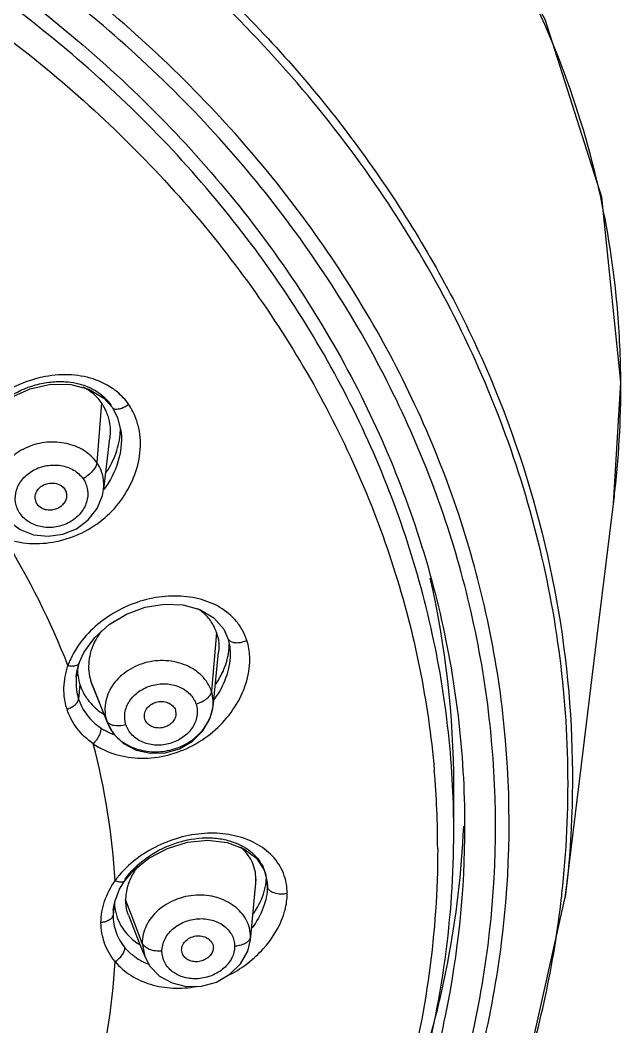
# Model space of a CAD drawing. Extents: x 0 to 1239, y 0 to 509.
# Drawn here: x 138.88 to 155.51, y 230.72 to 258.59 of the extents above; entities that cross this region are included whole.
import ezdxf

# ---------------------------------------------------------------- set-up
doc = ezdxf.new("R2010")
doc.units = 0
doc.header["$LTSCALE"] = 10
doc.header["$MEASUREMENT"] = 0
doc.layers.get('0').update_dxf_attribs({"linetype": 'CONTINUOUS'})

msp = doc.modelspace()

# ---------------------------------------------------------------- linework, layer by layer
at = {"color": 7, "linetype": 'Continuous'}
for p, q in [((141.194, 248.123), (141.424, 247.87)), ((141.424, 247.871), (141.575, 247.586)), ((141.424, 247.871), (141.424, 247.87)), ((141.575, 247.586), (141.674, 247.169)), ((141.194, 245.598), (141.361, 247.015)), ((141.674, 247.169), (141.674, 247.166)), ((141.155, 245.429), (141.187, 245.598)), ((141.193, 245.584), (141.194, 245.598)), ((139.349, 245.188), (139.314, 245.253)), ((154.892, 241.837), (155.316, 245.269)), ((140.646, 241.085), (140.943, 241.495)), ((144.631, 241.472), (144.682, 241.247)), ((144.631, 241.472), (144.632, 241.472)), ((144.682, 241.247), (144.689, 241.191)), ((144.689, 241.191), (144.689, 241.186)), ((140.517, 240.794), (140.646, 241.085)), ((144.22, 239.578), (144.373, 241.089)), ((140.495, 240.727), (140.517, 240.795)), ((140.517, 240.794), (140.517, 240.795)), ((140.433, 240.41), (140.433, 240.409)), ((140.862, 240.217), (140.834, 240.293)), ((140.862, 240.217), (141.301, 239.121)), ((143.182, 239.484), (143.194, 239.366)), ((144.137, 239.262), (144.22, 239.598)), ((144.218, 239.58), (144.22, 239.598)), ((141.277, 239.186), (141.301, 239.122)), ((142.34, 239.218), (142.333, 239.236)), ((150.887, 236.112), (150.887, 237.395)), ((145.423, 235.384), (145.639, 235.051)), ((141.769, 234.755), (142.006, 235.039)), ((145.639, 235.051), (145.719, 234.724)), ((141.633, 234.529), (141.769, 234.755)), ((141.769, 234.755), (141.769, 234.755)), ((145.719, 234.73), (145.719, 234.724)), ((145.719, 234.724), (145.725, 234.603)), ((141.498, 234.18), (141.633, 234.529)), ((145.255, 233.126), (145.402, 234.695)), ((141.456, 233.946), (141.498, 234.18)), ((141.456, 233.946), (141.456, 233.946)), ((141.88, 233.809), (142.179, 233.045)), ((142.179, 233.045), (142.328, 232.666)), ((145.255, 233.122), (145.255, 233.124)), ((143.37, 232.743), (143.35, 232.849)), ((144.229, 232.909), (144.228, 232.884)), ((142.327, 232.666), (142.327, 232.665))]:
    msp.add_line(p, q, dxfattribs=at)
at = {"color": 9, "linetype": 'Continuous'}
for p, q in [((141.131, 247.993), (141.002, 246.341)), ((144.32, 241.631), (144.176, 240.008)), ((140.865, 240.218), (140.835, 240.293)), ((140.533, 240.199), (140.497, 239.794)), ((141.277, 239.186), (140.865, 240.218)), ((145.408, 234.804), (145.259, 233.213)), ((145.725, 234.603), (145.708, 234.781)), ((141.952, 233.836), (141.799, 234.238)), ((153.872, 234.302), (153.875, 234.329)), ((153.875, 234.329), (153.884, 234.41)), ((141.469, 234.015), (141.45, 233.814)), ((141.456, 233.946), (141.45, 233.814)), ((142.258, 233.033), (141.952, 233.836)), ((142.258, 233.033), (142.327, 232.666)), ((145.255, 233.124), (145.259, 233.213))]:
    msp.add_line(p, q, dxfattribs=at)
at = {"color": 7, "linetype": 'Continuous'}
for points in [[(155.308, 245.199), (155.514, 248.566), (154.984, 253.686), (153.419, 258.611), (150.866, 263.234), (147.386, 267.431), (143.038, 271.162), (137.972, 274.325), (132.301, 276.84)], [(137.521, 246.879), (137.768, 247.353), (138.143, 247.784), (138.617, 248.139), (139.158, 248.385), (139.725, 248.508), (140.279, 248.504), (140.781, 248.375), (141.194, 248.123)], [(138.417, 244.895), (138.566, 244.718), (138.879, 244.485), (139.25, 244.342), (139.654, 244.299), (140.06, 244.355), (140.441, 244.509), (140.766, 244.753), (141.009, 245.068), (141.155, 245.429)], [(140.943, 241.495), (141.347, 241.856), (141.824, 242.143), (142.344, 242.336), (142.875, 242.421), (143.386, 242.398), (143.851, 242.271), (144.24, 242.041)], [(144.24, 242.041), (144.516, 241.725), (144.632, 241.472)], [(153.975, 234.28), (154.42, 237.97), (154.892, 241.837)], [(140.433, 240.409), (140.45, 240.536), (140.495, 240.727)], [(141.301, 239.121), (141.468, 238.828), (141.744, 238.561), (142.091, 238.378), (142.484, 238.291), (142.894, 238.302), (143.296, 238.415), (143.654, 238.626), (143.942, 238.917), (144.137, 239.262)], [(142.006, 235.039), (142.44, 235.389), (142.955, 235.656), (143.513, 235.827), (144.08, 235.886), (144.614, 235.823), (145.073, 235.649), (145.423, 235.384)], [(119.534, 204.273), (125.718, 205.457), (131.989, 207.586), (137.725, 210.529), (142.8, 214.231), (147.048, 218.547), (150.376, 223.384), (152.699, 228.612), (153.976, 234.307)], [(142.327, 232.665), (142.474, 232.396), (142.742, 232.123), (143.086, 231.934), (143.479, 231.838), (143.899, 231.844), (144.313, 231.958), (144.685, 232.172), (144.985, 232.464), (145.183, 232.814), (145.255, 233.124)]]:
    msp.add_lwpolyline(points, dxfattribs=at)
at = {"color": 9, "linetype": 'Continuous'}
for centre, radius, start, end in [((130.607, 248.434), 24.907, 13.1139, 14.4023), ((130.628, 248.441), 24.886, 5.5732, 13.109), ((130.549, 248.436), 24.964, 0.8537, 5.5661), ((129.88, 248.442), 25.633, 353.5444, 0.8178), ((140.049, 245.732), 1.145, 353.2907, 356.5375), ((139.188, 247.091), 2.505, 323.0719, 323.7186), ((129.301, 248.501), 26.215, 352.9182, 353.5582), ((120.516, 233.063), 21.123, 21.2486, 31.9813), ((142.2, 240.031), 2.112, 155.4444, 160.9838), ((142.08, 241.339), 2.675, 324.3629, 327.5243), ((142.034, 240.347), 1.639, 235.7458, 239.6307), ((122.083, 233.614), 19.459, 3.3875, 14.7069), ((125.159, 235.641), 25.282, 0.0049, 4.9341), ((125.355, 236.112), 25.533, 0.0014, 2.8678), ((143.468, 233.394), 2.391, 141.1466, 145.0523), ((143.56, 233.322), 2.508, 140.2366, 141.1705), ((121.997, 233.689), 19.546, 345.3115, 356.5802), ((143.004, 233.997), 1.643, 237.0941, 243.1606), ((143.057, 234.101), 1.76, 243.1605, 249.0213)]:
    msp.add_arc(centre, radius, start, end, dxfattribs=at)
at = {"color": 7, "linetype": 'Continuous'}
for centre, radius, start, end in [((140.224, 247.091), 1.446, 44.7588, 47.824), ((140.248, 247.114), 1.413, 34.9453, 44.7797), ((140.078, 247.258), 1.284, 30.9856, 34.9363), ((140.059, 247.246), 1.306, 26.7859, 30.9845), ((140.046, 247.239), 1.321, 24.3849, 26.7892), ((140.03, 247.233), 1.339, 17.3543, 24.3742), ((139.793, 247.289), 1.863, 356.4947, 359.0067), ((139.831, 247.288), 1.825, 359.0135, 359.5526), ((139.616, 245.373), 0.325, 188.7279, 201.6006), ((125.169, 237.387), 25.719, 0.0181, 12.9292), ((143.068, 241.149), 1.357, 53.1857, 58.0153), ((143.096, 241.186), 1.311, 49.609, 53.1683), ((143.168, 241.258), 1.21, 13.3527, 17.9503), ((143.053, 241.325), 1.617, 355.4917, 359.4319), ((143.104, 241.324), 1.566, 359.4513, 359.8607), ((142.051, 240.653), 1.588, 181.518, 182.022), ((141.992, 240.65), 1.529, 181.9833, 188.8043), ((142.147, 240.249), 1.721, 172.345, 174.6418), ((141.87, 240.631), 1.405, 188.7846, 197.8886), ((141.966, 240.677), 1.512, 211.5686, 215.6497), ((143.196, 239.701), 1.029, 354.2837, 358.1217), ((125.235, 237.41), 25.952, 349.0918, 357.481), ((144.537, 234.631), 1.184, 20.2647, 22.8683), ((144.533, 234.63), 1.189, 18.2904, 20.2645), ((144.505, 234.621), 1.219, 12.4445, 18.2684), ((143.311, 234.182), 1.518, 160.0951, 162.9462), ((143.357, 234.166), 1.566, 158.4698, 160.1012), ((144.126, 234.808), 1.281, 354.9303, 355.3961), ((144.171, 234.805), 1.237, 355.372, 359.9741), ((144.159, 234.895), 1.54, 349.4826, 354.1669), ((144.255, 234.885), 1.443, 354.1744, 358.1401), ((144.447, 234.609), 1.277, 5.4683, 12.4311), ((144.305, 234.883), 1.393, 358.1605, 358.6817), ((142.882, 234.211), 1.395, 182.093, 190.642), ((124.743, 237.506), 26.454, 344.4461, 349.0911)]:
    msp.add_arc(centre, radius, start, end, dxfattribs=at)
at = {"color": 9, "linetype": 'Continuous'}
for points, start_tangent, end_tangent in [([(154.731, 254.629), (153.503, 258.247), (151.727, 261.69), (149.427, 264.922), (146.634, 267.914), (143.382, 270.633), (139.716, 273.049), (131.335, 276.854)], (-0.248722, 0.968575), (-0.946164, 0.323686)), ([(153.884, 234.41), (154.047, 237.885), (153.773, 241.354), (153.06, 244.792), (151.926, 248.143), (150.382, 251.364), (148.429, 254.452), (143.437, 260.041), (140.446, 262.478), (137.146, 264.659), (133.609, 266.538), (129.862, 268.1), (121.852, 270.234), (113.487, 270.953)], (0.108919, 0.994051), (-1, -0.000266)), ([(119.895, 204.632), (126.887, 206.159), (133.416, 208.728), (139.258, 212.251), (144.21, 216.605), (148.103, 221.641), (150.801, 227.186), (152.212, 233.047), (152.287, 239.022), (151.023, 244.906), (148.464, 250.495), (144.698, 255.597), (139.855, 260.035), (137.081, 261.957), (134.103, 263.657), (127.639, 266.337), (120.688, 267.983), (113.487, 268.538)], (0.990632, 0.136562), (-1, 0)), ([(119.824, 204.842), (126.749, 206.353), (133.216, 208.896), (139.002, 212.384), (143.908, 216.696), (147.764, 221.683), (150.438, 227.174), (151.836, 232.978), (151.911, 238.896), (150.66, 244.724), (148.126, 250.259), (144.397, 255.312), (139.601, 259.708), (136.854, 261.611), (133.905, 263.295), (127.503, 265.949), (120.619, 267.579), (113.487, 268.129)], (0.990658, 0.136371), (-1, 0)), ([(131.709, 267.65), (136.946, 265.059), (141.68, 261.832), (145.747, 258.079), (149.107, 253.835), (151.653, 249.246), (153.334, 244.383), (154.117, 239.362), (153.976, 234.308)], (0.924076, -0.38221), (-0.1181, -0.993002)), ([(150.855, 237.389), (150.537, 240.331), (149.881, 243.234), (148.892, 246.072), (147.58, 248.819), (144.037, 253.941), (139.381, 258.413), (133.781, 262.073), (127.442, 264.786), (120.594, 266.455), (113.487, 267.018)], (-0.050016, 0.998748), (-1, 0)), ([(113.487, 266.18), (120.374, 265.645), (127.019, 264.059), (133.19, 261.478), (138.671, 257.991), (143.269, 253.722), (146.824, 248.819), (148.17, 246.183), (149.212, 243.454), (149.939, 240.657), (150.347, 237.816)], (1, 0), (0.085984, -0.996297)), ([(141.435, 248.394), (140.822, 248.679), (140.124, 248.771), (139.398, 248.683), (138.694, 248.425), (138.065, 248.011), (137.558, 247.474), (137.216, 246.853), (137.077, 246.192)], (-0.823016, 0.568018), (-0.037895, -0.999282)), ([(141.881, 247.953), (141.563, 248.298), (141.436, 248.393)], (-0.566916, 0.823776), (-0.826038, 0.563614)), ([(141.424, 247.87), (141.457, 247.841), (141.507, 247.823)], (0.57189, -0.82033), (0.986005, -0.166719)), ([(141.507, 247.823), (141.594, 247.824), (141.695, 247.85), (141.881, 247.953)], (0.986005, -0.166719), (0.803943, 0.594706)), ([(142.142, 247.382), (142.096, 247.534), (141.881, 247.953)], (-0.247075, 0.968996), (-0.577966, 0.816061)), ([(138.433, 244.251), (139.139, 244.103), (139.879, 244.155), (140.592, 244.397), (141.221, 244.812), (141.718, 245.365), (142.054, 246.011), (142.205, 246.701), (142.144, 247.38)], (0.936744, -0.350015), (-0.255207, 0.966886)), ([(141.674, 247.166), (141.586, 246.361), (141.207, 245.608)], (0.095312, -0.995447), (-0.591753, -0.806119)), ([(141.002, 246.341), (140.644, 246.675), (140.16, 246.867), (139.62, 246.901), (139.09, 246.77), (138.642, 246.484), (138.332, 246.085), (138.204, 245.625), (138.274, 245.164)], (-0.572619, 0.819822), (0.35655, -0.934276)), ([(138.878, 244.926), (138.752, 245.239), (138.778, 245.578), (138.951, 245.889), (139.246, 246.128), (139.616, 246.256), (140.007, 246.257), (140.36, 246.131), (140.621, 245.894)], (-0.572751, 0.819729), (0.572727, -0.819746)), ([(141.002, 246.341), (140.97, 246.233), (140.886, 246.108), (140.621, 245.894)], (-0.077768, -0.996971), (-0.874359, -0.48528)), ([(141.192, 245.663), (141.156, 246.016), (141.002, 246.341)], (0.060268, 0.998182), (-0.572997, 0.819557)), ([(140.621, 245.894), (140.746, 245.58), (140.716, 245.242), (140.543, 244.93), (140.25, 244.691), (139.88, 244.56), (139.489, 244.559), (139.137, 244.687), (138.878, 244.926)], (0.572727, -0.819746), (-0.572751, 0.819729)), ([(144.871, 241.939), (144.409, 242.331), (143.823, 242.567), (143.161, 242.646), (142.465, 242.569), (141.782, 242.336), (141.16, 241.964), (140.279, 240.908)], (-0.636204, 0.77152), (-0.414917, -0.909859)), ([(145.157, 241.418), (145.039, 241.693), (144.871, 241.938)], (-0.301582, 0.95344), (-0.640626, 0.767853)), ([(144.632, 241.472), (144.654, 241.431), (144.694, 241.396), (144.79, 241.361), (144.914, 241.355), (145.157, 241.418)], (0.310064, -0.950716), (0.909559, 0.415574)), ([(145.237, 240.81), (145.237, 240.967), (145.157, 241.418)], (0.043553, 0.999051), (-0.314648, 0.949208)), ([(144.689, 241.186), (144.623, 240.535), (144.337, 239.902)], (0.090348, -0.99591), (-0.536819, -0.843697)), ([(144.176, 240.008), (144.071, 240.234), (143.912, 240.433), (143.467, 240.727), (142.915, 240.855), (142.622, 240.849), (142.333, 240.793), (141.811, 240.545), (141.426, 240.154), (141.239, 239.676), (141.229, 239.428), (141.277, 239.186)], (-0.308363, 0.951269), (0.308473, -0.951233)), ([(140.176, 239.513), (140.092, 240.108), (140.203, 240.719)], (-0.305503, 0.952191), (0.319471, 0.947596)), ([(140.203, 240.719), (140.312, 240.708), (140.409, 240.718), (140.481, 240.748), (140.517, 240.794)], (0.984561, -0.175043), (0.325161, 0.945659)), ([(140.905, 238.554), (141.524, 238.262), (142.23, 238.156), (142.964, 238.242), (143.665, 238.511), (144.282, 238.943), (144.773, 239.5), (145.105, 240.137), (145.238, 240.808)], (0.822797, -0.568336), (0.035523, 0.999369)), ([(141.807, 239.083), (141.781, 239.413), (141.908, 239.734), (142.166, 239.999), (142.517, 240.167), (142.907, 240.213), (143.278, 240.131), (143.575, 239.935), (143.752, 239.65)], (-0.308471, 0.951234), (0.308442, -0.951243)), ([(144.176, 240.008), (144.141, 239.908), (144.047, 239.802), (143.908, 239.711), (143.752, 239.65)], (-0.088247, -0.996099), (-0.9601, -0.279656)), ([(140.176, 239.513), (140.298, 239.565), (140.4, 239.635), (140.497, 239.794)], (0.952313, 0.305124), (0.087794, 0.996139)), ([(140.497, 239.794), (140.733, 239.347), (141.112, 238.992)], (0.308765, -0.951138), (0.827741, -0.56111)), ([(140.905, 238.554), (140.456, 238.98), (140.176, 239.513)], (-0.820972, 0.570968), (-0.311829, 0.950138)), ([(143.752, 239.65), (143.783, 239.487), (143.775, 239.32), (143.645, 238.999), (143.387, 238.734), (143.037, 238.564), (142.647, 238.516), (142.276, 238.598), (141.981, 238.797), (141.807, 239.083)], (0.308442, -0.951243), (-0.308471, 0.951234)), ([(141.312, 239.134), (141.301, 239.147), (141.277, 239.186)], (-0.695695, 0.718338), (-0.37166, 0.928369)), ([(141.112, 238.992), (141.102, 238.895), (141.059, 238.776), (140.905, 238.554)], (0.055943, -0.998434), (-0.696439, -0.717616)), ([(141.488, 238.8), (141.415, 238.829), (141.206, 238.933)], (-0.938239, 0.345988), (-0.862664, 0.505778)), ([(141.474, 239.058), (141.423, 239.07), (141.312, 239.134)], (-0.983727, 0.17967), (-0.695695, 0.718338)), ([(141.807, 239.083), (141.725, 239.063), (141.474, 239.058)], (-0.960099, -0.279661), (-0.983727, 0.17967)), ([(146.168, 234.97), (145.864, 235.445), (145.399, 235.795), (144.817, 236.009), (144.156, 236.079), (143.457, 235.995), (142.77, 235.764), (141.632, 234.926)], (-0.370024, 0.929022), (-0.6396, -0.768708)), ([(150.441, 235.643), (150.207, 232.212), (149.508, 228.824), (148.353, 225.523), (146.756, 222.35), (144.738, 219.345), (142.324, 216.547), (139.545, 213.99), (136.435, 211.708)], (0, -1), (-0.83663, -0.547769)), ([(141.117, 233.603), (141.219, 234.197), (141.508, 234.764)], (0.003502, 0.999994), (0.568114, 0.82295)), ([(141.707, 234.722), (141.616, 234.728), (141.509, 234.764)], (-0.990035, -0.140823), (-0.917667, 0.39735)), ([(141.769, 234.755), (141.758, 234.743), (141.707, 234.722)], (-0.570356, -0.821397), (-0.990035, -0.140823)), ([(146.274, 234.406), (146.248, 234.696), (146.168, 234.968)], (0.006928, 0.999976), (-0.375592, 0.926785)), ([(145.725, 234.603), (145.612, 234.022), (145.3, 233.458)], (-0.000134, -1), (-0.597418, -0.80193)), ([(146.274, 234.406), (146.099, 234.39), (145.909, 234.425), (145.831, 234.461), (145.773, 234.507), (145.725, 234.603)], (-0.9751, -0.221767), (-0.092779, 0.995687)), ([(145.259, 233.213), (145.228, 233.453), (145.139, 233.68), (144.807, 234.058), (144.322, 234.299), (144.043, 234.355), (143.752, 234.363), (143.181, 234.234), (142.696, 233.937), (142.372, 233.515), (142.258, 233.033)], (0.00002, 1), (0.000043, -1)), ([(143.149, 214.56), (147.272, 218.87), (150.494, 223.697), (152.713, 228.884), (153.872, 234.302)], (0.748849, 0.662741), (0.112769, 0.993621)), ([(146.168, 233.8), (146.214, 233.952), (146.274, 234.406)], (0.327683, 0.944788), (-0.007241, 0.999974)), ([(141.45, 233.814), (141.42, 233.74), (141.349, 233.676), (141.244, 233.628), (141.117, 233.603)], (-0.092662, -0.995698), (-0.995461, -0.095171)), ([(141.508, 232.523), (141.218, 233.03), (141.117, 233.603)], (-0.633942, 0.773381), (-0.003128, 0.999995)), ([(141.45, 233.814), (141.535, 233.331), (141.78, 232.909)], (0.00011, -1), (0.642146, -0.766583)), ([(142.806, 232.813), (142.883, 233.136), (143.101, 233.421), (143.427, 233.622), (143.81, 233.71), (144.193, 233.672), (144.519, 233.514), (144.74, 233.261), (144.799, 233.109), (144.819, 232.948)], (-0.000031, 1), (0, -1)), ([(144.709, 232.172), (145.191, 232.488), (145.609, 232.875), (146.168, 233.798)], (0.879054, 0.476722), (0.32282, 0.94646)), ([(142.806, 232.813), (142.629, 232.818), (142.456, 232.863), (142.258, 233.033)], (-0.997731, -0.067325), (-0.3558, 0.934562)), ([(145.128, 233.038), (145.06, 233.003), (144.819, 232.948)], (-0.852101, -0.523377), (-0.997731, -0.067321)), ([(145.22, 233.119), (145.202, 233.097), (145.128, 233.038)], (-0.59893, -0.800801), (-0.852101, -0.523377)), ([(145.259, 233.213), (145.255, 233.19), (145.22, 233.119)], (-0.093146, -0.995652), (-0.59893, -0.800801)), ([(141.509, 232.523), (141.704, 232.707), (141.762, 232.815), (141.78, 232.909)], (0.846983, 0.531619), (-0.011701, 0.999932)), ([(142.111, 232.617), (142.019, 232.682), (141.78, 232.909)], (-0.839201, 0.543821), (-0.640587, 0.767886)), ([(144.819, 232.948), (144.74, 232.625), (144.519, 232.342), (144.193, 232.141), (143.81, 232.051), (143.427, 232.087), (143.101, 232.244), (142.883, 232.499), (142.806, 232.813)], (0, -1), (-0.000031, 1)), ([(141.509, 232.523), (141.941, 232.144), (142.489, 231.896), (143.11, 231.79), (143.763, 231.835)], (0.637542, -0.770416), (0.9837, 0.179815))]:
    msp.add_spline(points, degree=3, dxfattribs=dict(at, start_tangent=start_tangent, end_tangent=end_tangent))
at = {"color": 7, "linetype": 'Continuous'}
for points, start_tangent, end_tangent in [([(113.487, 267.423), (120.843, 266.824), (127.915, 265.051), (134.433, 262.172), (140.145, 258.298), (144.834, 253.577), (148.318, 248.19), (150.463, 242.346), (151.187, 236.268)], (1, 0), (-0.000029, -1)), ([(138.52, 248.129), (139.308, 248.491), (139.724, 248.571), (140.136, 248.58)], (0.830495, 0.557026), (0.997822, -0.06596)), ([(140.136, 248.58), (140.711, 248.457), (141.195, 248.162)], (0.997822, -0.06596), (0.741057, -0.671442)), ([(141.131, 247.993), (140.906, 248.24), (140.624, 248.428)], (-0.572756, 0.819726), (-0.890541, 0.454902)), ([(141.308, 247.632), (141.345, 247.483), (141.361, 247.015)], (0.298372, -0.95445), (-0.117525, -0.99307)), ([(141.264, 246.072), (141.534, 246.606), (141.652, 247.175)], (0.559857, 0.828589), (0.061021, 0.998137)), ([(139.295, 245.324), (139.301, 245.452), (139.357, 245.573), (139.455, 245.674), (139.586, 245.742), (139.733, 245.771), (139.882, 245.758), (140.111, 245.611)], (-0.151615, 0.98844), (0.572727, -0.819746)), ([(140.111, 245.611), (140.156, 245.507), (140.163, 245.393)], (0.572727, -0.819746), (-0.116668, -0.993171)), ([(140.163, 245.393), (140.127, 245.276), (140.053, 245.171), (139.947, 245.088), (139.82, 245.038), (139.684, 245.022), (139.551, 245.044), (139.349, 245.188)], (-0.116668, -0.993171), (-0.572747, 0.819732)), ([(144.32, 241.631), (144.171, 241.934), (143.945, 242.185)], (-0.308463, 0.951236), (-0.76158, 0.648071)), ([(141.136, 241.685), (141.083, 241.615), (140.949, 241.394)], (-0.614815, -0.788671), (-0.453258, -0.89138)), ([(140.949, 241.394), (140.782, 240.839), (140.835, 240.293)], (-0.453258, -0.89138), (0.308478, -0.951232)), ([(144.346, 241.538), (144.367, 241.429), (144.373, 241.089)], (0.23119, -0.972909), (-0.104574, -0.994517)), ([(144.295, 240.201), (144.549, 240.687), (144.665, 241.197)], (0.560771, 0.827971), (0.078281, 0.996931)), ([(140.51, 240.783), (140.487, 240.708), (140.441, 240.478)], (-0.301554, -0.953449), (-0.133135, -0.991098)), ([(140.433, 240.409), (140.428, 240.336), (140.432, 240.118)], (-0.092803, -0.995684), (0.087089, -0.996201)), ([(140.432, 240.118), (140.441, 240.035), (140.497, 239.794)], (0.087089, -0.996201), (0.308205, -0.95132)), ([(140.533, 240.199), (140.678, 239.886)], (0.30848, -0.951231), (0.523444, -0.85206)), ([(144.224, 239.667), (144.223, 239.754), (144.176, 240.008)], (0.032582, 0.999469), (-0.308639, 0.951179)), ([(140.737, 239.796), (140.832, 239.677), (141.185, 239.376)], (0.582775, -0.812633), (0.84337, -0.537333)), ([(142.333, 239.236), (142.322, 239.379), (142.376, 239.518), (142.488, 239.632), (142.639, 239.705), (142.809, 239.725), (142.972, 239.691), (143.104, 239.606), (143.182, 239.484)], (-0.308467, 0.951235), (0.308442, -0.951243)), ([(141.301, 239.121), (141.541, 238.754), (141.919, 238.486), (142.389, 238.348), (142.898, 238.353), (143.385, 238.505), (143.793, 238.787), (144.081, 239.158), (144.218, 239.58)], (0.371414, -0.928467), (0.116883, 0.993146)), ([(143.193, 239.366), (143.155, 239.24), (143.07, 239.129), (142.949, 239.045), (142.807, 238.998), (142.658, 238.995), (142.52, 239.033), (142.41, 239.111), (142.339, 239.218)], (-0.100127, -0.994975), (-0.371838, 0.928297)), ([(136.501, 211.609), (139.685, 213.926), (142.534, 216.528), (145.013, 219.385), (147.089, 222.459), (148.733, 225.711), (149.924, 229.101), (150.646, 232.583), (150.887, 236.112)], (0.839046, 0.544061), (0, 1)), ([(151.187, 236.268), (150.65, 231.026), (149.052, 225.933), (146.441, 221.135), (142.889, 216.769)], (-0.000029, -1), (-0.69669, -0.717372)), ([(141.781, 234.799), (142.359, 235.38), (143.114, 235.776), (143.923, 235.947), (144.313, 235.938), (144.677, 235.867)], (0.566739, 0.823897), (0.960378, -0.278702)), ([(144.677, 235.867), (145.256, 235.576), (145.473, 235.357), (145.628, 235.092)], (0.960378, -0.278702), (0.388629, -0.921394)), ([(145.408, 234.804), (145.294, 235.301), (145.159, 235.514), (144.978, 235.695)], (-0.000005, 1), (-0.777745, 0.62858)), ([(142.14, 235.162), (142.068, 235.061), (141.9, 234.741)], (-0.606737, -0.794903), (-0.366941, -0.930244)), ([(141.86, 234.627), (141.834, 234.53), (141.799, 234.238)], (-0.293107, -0.95608), (0.000029, -1)), ([(145.334, 233.847), (145.453, 234.032), (145.673, 234.614)], (0.579798, 0.81476), (0.182102, 0.98328)), ([(141.878, 233.808), (141.844, 233.911), (141.799, 234.238)], (-0.361108, 0.932524), (-0.000029, 1)), ([(141.511, 233.953), (141.741, 233.41), (142.185, 232.995)], (0.184831, -0.98277), (0.852037, -0.523481)), ([(143.35, 232.849), (143.384, 232.989), (143.477, 233.112), (143.618, 233.199), (143.784, 233.238), (143.951, 233.221), (144.094, 233.154), (144.193, 233.044), (144.229, 232.909)], (-0.000026, 1), (0, -1)), ([(144.228, 232.884), (144.102, 232.652), (143.979, 232.571), (143.835, 232.525), (143.686, 232.522), (143.548, 232.561), (143.439, 232.638), (143.37, 232.743)], (-0.093562, -0.995613), (-0.364916, 0.931041))]:
    msp.add_spline(points, degree=3, dxfattribs=dict(at, start_tangent=start_tangent, end_tangent=end_tangent))

doc.saveas('drawing.dxf')
